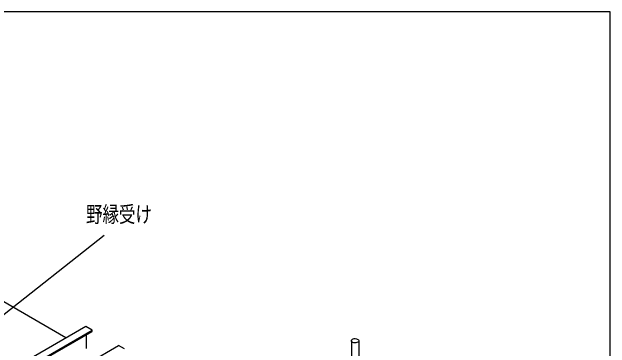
# Model space of a CAD drawing. Units: millimetres on the paper. Extents: x -143 to 139, y -98 to 97.
# Drawn here: x 66.8 to 138.8, y 56.6 to 97.1 of the extents above; entities that cross this region are included whole.
import ezdxf
from ezdxf.enums import TextEntityAlignment as Align

# ---------------------------------------------------------------- set-up
doc = ezdxf.new("R2010")
doc.units = ezdxf.units.MM
for name, color, linetype in [('0-0_文字･図枠･寸法', 7, 'Continuous'), ('0-1_天井ボード', 7, 'Continuous'), ('0-2_天井下地', 7, 'Continuous')]:
    doc.layers.add(name, color=color, linetype=linetype)
doc.styles.add('ＭＳ ゴシック', font='')
doc.styles.get('ＭＳ ゴシック').set_extended_font_data('MS Gothic')

msp = doc.modelspace()

# ---------------------------------------------------------------- linework, layer by layer
at = {"layer": '0-0_文字･図枠･寸法'}
for p, q in [((138.849, -25.684), (138.849, 97.066)), ((60.674, 56.684), (77.885, 70.19))]:
    msp.add_line(p, q, dxfattribs=at)
msp.add_lwpolyline([(138.849, 97.066), (-143.151, 97.066), (-143.151, -97.934)], dxfattribs=at)
at = {"layer": '0-1_天井ボード'}
msp.add_line((73.278, 57.833), (58.966, 66.096), dxfattribs=at)
at = {"layer": '0-2_天井下地'}
for p, q in [((75.656, 59.206), (67.665, 54.593)), ((68.313, 54.088), (76.417, 58.767)), ((68.554, 54.079), (76.417, 58.619)), ((75.746, 56.535), (75.746, 58.232)), ((107.671, 57.469), (107.671, 43.652)), ((108.569, 57.506), (108.568, 43.592)), ((71.507, 52.244), (79.611, 56.922)), ((80.346, 56.498), (79.611, 56.922))]:
    msp.add_line(p, q, dxfattribs=at)
for points in [[(76.417, 58.619), (76.417, 58.767), (75.656, 59.206)], [(108.438, 57.304), (108.336, 57.26), (108.216, 57.234), (108.088, 57.228), (107.963, 57.244), (107.851, 57.28), (107.76, 57.332), (107.699, 57.397), (107.671, 57.469), (107.676, 57.528)]]:
    msp.add_lwpolyline(points, dxfattribs=at)
msp.add_lwpolyline([(108.438, 57.304), (108.336, 57.26), (108.216, 57.234), (108.088, 57.228), (107.963, 57.244), (107.851, 57.28), (107.76, 57.332), (107.699, 57.397), (107.671, 57.469), (107.681, 57.543), (107.725, 57.612), (107.802, 57.671), (107.905, 57.716), (108.025, 57.741), (108.152, 57.747), (108.278, 57.731), (108.39, 57.696), (108.481, 57.643), (108.542, 57.578), (108.569, 57.506), (108.56, 57.432), (108.515, 57.363)], close=True, dxfattribs=at)

# ---------------------------------------------------------------- texts
at = {"layer": '0-0_文字･図枠･寸法', "style": 'ＭＳ ゴシック', "width": 0.75}
msp.add_text('野縁受け', height=1.94, dxfattribs=at).set_placement((75.697, 71.155), align=Align.BOTTOM_LEFT)

doc.saveas('drawing.dxf')
